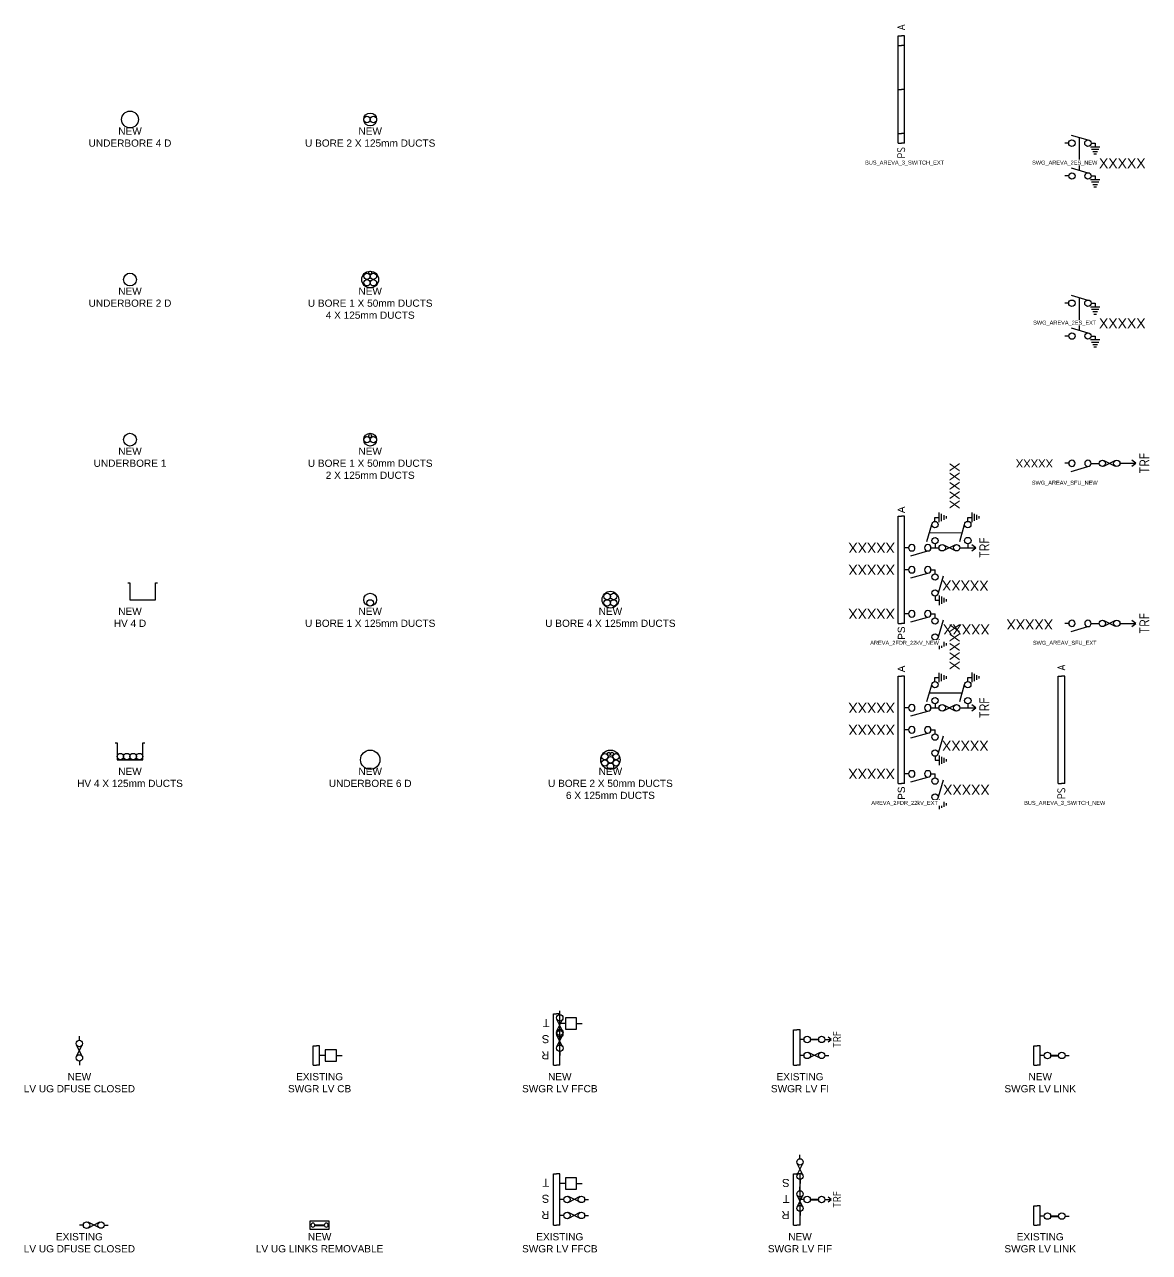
# Model space of a CAD drawing. Header units: metres. Extents: x -282 to 3977, y 160 to 949.
# Drawn here: x 1242 to 1522.9, y 529.3 to 836.2 of the extents above; entities that cross this region are included whole.
import ezdxf
from ezdxf.enums import TextEntityAlignment as Align

# ---------------------------------------------------------------- set-up
doc = ezdxf.new("R2010")
doc.units = ezdxf.units.M
doc.layers.get('0').update_dxf_attribs({"color": 6})
for name, color, linetype in [('Duct_SP_NEW', 2, 'Continuous'), ('Equip_HV_EXT', 7, 'Continuous'), ('Equip_HV_NEW', 2, 'Continuous'), ('Equip_LV_EXT', 7, 'Continuous'), ('Equip_LV_NEW', 2, 'Continuous'), ('Sub_LV_EXT', 7, 'Continuous')]:
    doc.layers.add(name, color=color, linetype=linetype)
doc.styles.add('ARIAL', font='ARIAL.TTF', dxfattribs={"height": 2})
doc.styles.add('iecARIAL', font='ARIAL.TTF')
doc.styles.add('IESYMBOL1', font='isocp.shx')
doc.styles.get("Standard").update_dxf_attribs({"font": 'ARIAL.TTF'})
doc.styles.add('SWG_LABEL', font='ARIAL.TTF', dxfattribs={"height": 2})
doc.styles.add('SWITCH_LABEL', font='ARIAL.TTF', dxfattribs={"height": 2.5})

# ---------------------------------------------------------------- blocks, each defined once
blk = doc.blocks.new('SWG_AREVA_SU_NEW')
blk.add_line((1.6, -2.02), (5.8, -0.81))
for points in [[(1, 0), (0, 0)], [(6.6, -0.01), (7.6, -0.01)]]:
    blk.add_lwpolyline(points)
for points in [[(1.8, -0.8, 1), (1.8, 0.8, 1)], [(5.8, -0.81, 1), (5.8, 0.79, 1)]]:
    blk.add_lwpolyline(points, format="xyb", close=True)
at = {"flags": 1}
blk.add_attdef('Z', (0, 0), '', height=0.2, dxfattribs=at)
at = {"style": 'SWITCH_LABEL', "flags": 9}
blk.add_attdef('STREET_CODE', text='', height=0.2, dxfattribs=at).set_placement((0, 0), align=Align.MIDDLE_LEFT)
at = {"flags": 9}
for tag, p in [('ORIENTATION', (0, -0.2)), ('SUBURB', (0, -0.8)), ('STREETNAME', (0, -1)), ('PARENT', (0, -0.4)), ('USAGE', (0, -0.6)), ('LOCATION', (0, -1.2)), ('NOTES', (0, -1.4))]:
    blk.add_attdef(tag, text='', height=0.2, dxfattribs=at).set_placement(p, align=Align.MIDDLE_LEFT)
blk = doc.blocks.new('SWG_FUSE_NEW')
for points in [[(1.15, 0.72), (4.04, -0.71)], [(1.16, -0.72), (4.04, 0.73)]]:
    blk.add_lwpolyline(points)
for centre in [(0.8, 0), (4.4, 0.01)]:
    blk.add_circle(centre, 0.8)
blk = doc.blocks.new('SWG_AREVA_SFU_EXT')
blk.add_line((13.8, 0), (17.8, 0))
for points in [[(16.8, -0.75), (17.8, 0), (16.8, 0.75)], [(7.6, -0.01), (8.6, -0.01)]]:
    blk.add_lwpolyline(points)
for name, p in [('SWG_AREVA_SU_NEW', (0, 0)), ('SWG_FUSE_NEW', (8.6, -0.01))]:
    blk.add_blockref(name, p)
at = {"style": 'IESYMBOL1'}
blk.add_text('TRF', height=2.5, rotation=89.9826, dxfattribs=at).set_placement((19.91, 0), align=Align.MIDDLE_CENTER)
at = {"style": 'SWG_LABEL', "flags": 8}
blk.add_attdef('ASSET_NUM', text='', height=2.5, rotation=179.9544, dxfattribs=at).set_placement((-2.9, 0), align=Align.MIDDLE_LEFT)
at = {"flags": 1}
blk.add_attdef('Z', (0, 0), '', height=0.2, rotation=90, dxfattribs=at)
blk = doc.blocks.new('SWG_AREVA_SU_EXT')
blk.add_line((1.6, -2.02), (5.8, -0.81))
for points in [[(1, 0), (0, 0)], [(6.6, -0.01), (7.6, -0.01)]]:
    blk.add_lwpolyline(points)
for points in [[(1.8, -0.8, 1), (1.8, 0.8, 1)], [(5.8, -0.81, 1), (5.8, 0.79, 1)]]:
    blk.add_lwpolyline(points, format="xyb", close=True)
at = {"style": 'SWITCH_LABEL', "flags": 8}
blk.add_attdef('ASSET_NUM', text='', height=2.5, rotation=179.9544, dxfattribs=at).set_placement((-2.4, -0.01), align=Align.MIDDLE_LEFT)
at = {"flags": 1}
blk.add_attdef('Z', (0, 0), '', height=0.2, dxfattribs=at)
at = {"style": 'SWITCH_LABEL', "flags": 9}
blk.add_attdef('STREET_CODE', text='', height=0.2, dxfattribs=at).set_placement((0, -0.2), align=Align.MIDDLE_LEFT)
at = {"flags": 9}
for tag, p in [('ORIENTATION', (0, -0.4)), ('PARENT', (0, -0.6)), ('USAGE', (0, -0.8)), ('NOTES', (0, -1))]:
    blk.add_attdef(tag, text='', height=0.2, dxfattribs=at).set_placement(p, align=Align.MIDDLE_LEFT)
blk = doc.blocks.new('SWG_AREVA_ES_EXT')
for p, q in [((-6.4, -1), (-8.8, -1)), ((-6.7, -1.6), (-8.5, -1.6)), ((-7, -2.2), (-8.2, -2.2)), ((-7.3, -2.8), (-7.9, -2.8))]:
    blk.add_line(p, q)
blk.add_lwpolyline([(-7.6, -0.01), (-7.6, -1)])
at = {"xscale": -1}
blk.add_blockref('SWG_AREVA_SU_NEW', (0, 0), dxfattribs=at)
at = {"flags": 1}
blk.add_attdef('Z', (0, 0), '', height=0.2, dxfattribs=at)
at = {"style": 'SWG_LABEL', "flags": 8}
blk.add_attdef('ASSET_NUM', text='', height=2.5, rotation=89.9544, dxfattribs=at).set_placement((-3.84, -2.27), align=Align.MIDDLE_RIGHT)
blk = doc.blocks.new('SWG_AREVA_2ES_EXT')
for p, q in [((8.8, -0.98), (6.4, -0.97)), ((8.5, -1.58), (6.7, -1.57)), ((8.2, -2.18), (7, -2.18)), ((7.9, -2.78), (7.3, -2.78)), ((8.81, -9.18), (6.41, -9.17)), ((8.51, -9.78), (6.71, -9.77)), ((8.21, -10.38), (7.01, -10.38)), ((7.91, -10.98), (7.31, -10.98))]:
    blk.add_line(p, q)
for points in [[(3.71, -6.78), (3.7, 1.42)], [(7.6, 0.01), (7.6, -0.98)], [(7.61, -8.19), (7.61, -9.18)]]:
    blk.add_lwpolyline(points)
at = {"xscale": -1, "rotation": 180}
for p in [(0, 0), (0.01, -8.2)]:
    blk.add_blockref('SWG_AREVA_SU_NEW', p, dxfattribs=at)
at = {"flags": 1}
blk.add_attdef('Z', (0, 0), '', height=0.2, dxfattribs=at)
at = {"style": 'SWG_LABEL', "flags": 8}
blk.add_attdef('ASSET_NUM', text='', height=2.5, dxfattribs=at).set_placement((8.56, -5.05), align=Align.MIDDLE_LEFT)
blk = doc.blocks.new('*U196')
for p, q in [((-1.6, 0), (-1.6, 26.8)), ((-1.6, 26.8), (-0.8, 26.8)), ((0, 26.8), (-0.8, 26.8)), ((0, 0), (0, 26.8)), ((-1.6, 0), (-0.8, 0)), ((0, 0), (-0.8, 0))]:
    blk.add_line(p, q)
at = {"rotation": 90}
for name, p in [('SWG_AREVA_2ES_EXT', (7.6, 18.88)), ('SWG_AREVA_ES_EXT', (7.6, 13.39)), ('SWG_AREVA_ES_EXT', (7.6, 2.39))]:
    blk.add_blockref(name, p, dxfattribs=at)
for name, p in [('SWG_AREVA_SFU_EXT', (0, 18.9)), ('SWG_AREVA_SU_EXT', (0, 13.39)), ('SWG_AREVA_SU_EXT', (0, 2.39))]:
    blk.add_blockref(name, p)
at = {"style": 'SWG_LABEL', "flags": 8}
for tag, rotation, p in [('ASSET_NUM6', 89.9544, (12.52, 28.31)), ('ASSET_NUM5', 179.9544, (-2.4, 18.9)), ('ASSET_NUM4', 179.9544, (-2.4, 13.4)), ('ASSET_NUM2', 179.9544, (-2.4, 2.4))]:
    blk.add_attdef(tag, text='', height=2.5, rotation=rotation, dxfattribs=at).set_placement(p, align=Align.MIDDLE_LEFT)
at = {"style": 'ARIAL'}
blk.add_attdef('SWG_TYPE', text='', height=1.8, rotation=90, dxfattribs=at).set_placement((-0.8, 27.78), align=Align.MIDDLE_LEFT)
at = {"style": 'SWG_LABEL', "flags": 8}
for tag, p in [('ASSET_NUM3', (9.35, 9.47)), ('ASSET_NUM1', (9.63, -1.52))]:
    blk.add_attdef(tag, text='', height=2.5, rotation=179.9544, dxfattribs=at).set_placement(p, align=Align.MIDDLE_RIGHT)
at = {"flags": 1}
blk.add_attdef('Z', (0, 0), '', height=0.2, rotation=90, dxfattribs=at)
at = {"style": 'ARIAL'}
blk.add_attdef('SUB_TYPE', text='', height=1.8, rotation=90, dxfattribs=at).set_placement((-0.8, -0.76), align=Align.MIDDLE_RIGHT)
blk = doc.blocks.new('SWG_AREVA_ES_NEW')
for p, q in [((-6.4, -1), (-8.8, -1)), ((-6.7, -1.6), (-8.5, -1.6)), ((-7, -2.2), (-8.2, -2.2)), ((-7.3, -2.8), (-7.9, -2.8))]:
    blk.add_line(p, q)
blk.add_lwpolyline([(-7.6, -0.01), (-7.6, -1)])
at = {"xscale": -1}
blk.add_blockref('SWG_AREVA_SU_NEW', (0, 0), dxfattribs=at)
at = {"flags": 1}
blk.add_attdef('Z', (0, 0), '', height=0.2, dxfattribs=at)
at = {"style": 'SWG_LABEL', "flags": 8}
blk.add_attdef('ASSET_NUM', text='', height=2.5, rotation=89.9544, dxfattribs=at).set_placement((-3.84, -2.27), align=Align.MIDDLE_RIGHT)
blk = doc.blocks.new('SWG_AREVA_2ES_NEW')
for p, q in [((8.8, -0.98), (6.4, -0.97)), ((8.5, -1.58), (6.7, -1.57)), ((8.2, -2.18), (7, -2.18)), ((7.9, -2.78), (7.3, -2.78)), ((8.81, -9.18), (6.41, -9.17)), ((8.51, -9.78), (6.71, -9.77)), ((8.21, -10.38), (7.01, -10.38)), ((7.91, -10.98), (7.31, -10.98))]:
    blk.add_line(p, q)
for points in [[(3.71, -6.78), (3.7, 1.42)], [(7.6, 0.01), (7.6, -0.98)], [(7.61, -8.19), (7.61, -9.18)]]:
    blk.add_lwpolyline(points)
at = {"xscale": -1, "rotation": 180}
for p in [(0, 0), (0.01, -8.2)]:
    blk.add_blockref('SWG_AREVA_SU_NEW', p, dxfattribs=at)
at = {"flags": 1}
blk.add_attdef('Z', (0, 0), '', height=0.2, dxfattribs=at)
at = {"style": 'SWG_LABEL', "flags": 8}
blk.add_attdef('ASSET_NUM', text='', height=2.5, dxfattribs=at).set_placement((8.56, -5.05), align=Align.MIDDLE_LEFT)
blk = doc.blocks.new('SWG_FUSE_EXT')
for points in [[(1.15, 0.72), (4.04, -0.71)], [(1.16, -0.72), (4.04, 0.73)]]:
    blk.add_lwpolyline(points)
for centre in [(0.8, 0), (4.4, 0.01)]:
    blk.add_circle(centre, 0.8)
blk = doc.blocks.new('SWG_AREVA_SFU_NEW')
blk.add_line((13.8, 0), (17.8, 0))
for points in [[(16.8, -0.75), (17.8, 0), (16.8, 0.75)], [(7.6, -0.01), (8.6, -0.01)]]:
    blk.add_lwpolyline(points)
for name, p in [('SWG_AREVA_SU_EXT', (0, 0)), ('SWG_FUSE_EXT', (8.6, -0.01))]:
    blk.add_blockref(name, p)
at = {"style": 'IESYMBOL1'}
blk.add_text('TRF', height=2.5, rotation=89.9826, dxfattribs=at).set_placement((19.91, 0), align=Align.MIDDLE_CENTER)
at = {"style": 'SWG_LABEL', "flags": 8}
blk.add_attdef('ASSET_NUM', text='', height=2.5, rotation=179.9544, dxfattribs=at).set_placement((-2.9, 0), align=Align.MIDDLE_LEFT)
at = {"flags": 1}
blk.add_attdef('Z', (0, 0), '', height=0.2, rotation=90, dxfattribs=at)
blk = doc.blocks.new('*U197')
for p, q in [((-1.6, 0), (-1.6, 26.8)), ((-1.6, 26.8), (-0.8, 26.8)), ((0, 26.8), (-0.8, 26.8)), ((0, 0), (0, 26.8)), ((0, 0), (-0.8, 0)), ((-1.6, 0), (-0.8, 0))]:
    blk.add_line(p, q)
at = {"rotation": 90}
for name, p in [('SWG_AREVA_2ES_NEW', (7.6, 18.88)), ('SWG_AREVA_ES_NEW', (7.6, 13.39)), ('SWG_AREVA_ES_NEW', (7.6, 2.39))]:
    blk.add_blockref(name, p, dxfattribs=at)
for name, p in [('SWG_AREVA_SFU_NEW', (0, 18.9)), ('SWG_AREVA_SU_NEW', (0, 13.39)), ('SWG_AREVA_SU_NEW', (0, 2.39))]:
    blk.add_blockref(name, p)
at = {"style": 'SWG_LABEL', "flags": 8}
for tag, rotation, p in [('ASSET_NUM6', 89.9544, (12.52, 28.54)), ('ASSET_NUM5', 179.9544, (-2.4, 18.9)), ('ASSET_NUM4', 179.9544, (-2.4, 13.4)), ('ASSET_NUM2', 179.9544, (-2.4, 2.4))]:
    blk.add_attdef(tag, text='', height=2.5, rotation=rotation, dxfattribs=at).set_placement(p, align=Align.MIDDLE_LEFT)
at = {"style": 'ARIAL'}
blk.add_attdef('SWG_TYPE', text='', height=1.8, rotation=90, dxfattribs=at).set_placement((-0.8, 27.54), align=Align.MIDDLE_LEFT)
at = {"style": 'SWG_LABEL', "flags": 8}
for tag, p in [('ASSET_NUM3', (9.35, 9.47)), ('ASSET_NUM1', (9.63, -1.52))]:
    blk.add_attdef(tag, text='', height=2.5, rotation=179.9544, dxfattribs=at).set_placement(p, align=Align.MIDDLE_RIGHT)
at = {"flags": 1}
blk.add_attdef('Z', (0, 0), '', height=0.2, rotation=90, dxfattribs=at)
at = {"style": 'ARIAL'}
blk.add_attdef('SUB_TYPE', text='', height=1.8, rotation=90, dxfattribs=at).set_placement((-0.8, -0.76), align=Align.MIDDLE_RIGHT)
blk = doc.blocks.new('BUS_AREVA_3_SWITCH_EXT')
for p, q in [((-1.6, 24.4), (-1.6, 26.8)), ((-1.6, 26.8), (-0.8, 26.8)), ((0, 26.8), (-0.8, 26.8)), ((0, 24.4), (0, 26.8)), ((-1.6, 13.4), (-1.6, 24.4)), ((-1.6, 24.4), (-0.8, 24.4)), ((0, 24.4), (-0.8, 24.4)), ((0, 13.4), (0, 24.4)), ((-1.6, 2.4), (-1.6, 13.4)), ((-1.6, 13.4), (-0.8, 13.4)), ((0, 13.4), (-0.8, 13.4)), ((0, 2.4), (0, 13.4)), ((-1.6, 0), (-1.6, 2.4)), ((-1.6, 2.4), (-0.8, 2.4)), ((-1.6, 0), (-0.8, 0)), ((0, 2.4), (-0.8, 2.4)), ((0, 0), (-0.8, 0)), ((0, 0), (0, 2.4))]:
    blk.add_line(p, q)
at = {"color": 7, "style": 'IESYMBOL1'}
for s, p in [('A', (-0.87, 28.96, 19.97)), ('PS', (-0.84, -2.4, 19.97))]:
    blk.add_text(s, height=2, rotation=89.9826, dxfattribs=at).set_placement(p, align=Align.MIDDLE_CENTER)
blk = doc.blocks.new('BUS_AREVA_3_SWITCH_NEW')
for p, q in [((-1.6, 24.4), (-1.6, 26.8)), ((-1.6, 26.8), (-0.8, 26.8)), ((0, 26.8), (-0.8, 26.8)), ((0, 24.4), (0, 26.8)), ((-1.6, 13.4), (-1.6, 24.4)), ((0, 13.4), (0, 24.4)), ((-1.6, 2.4), (-1.6, 13.4)), ((0, 2.4), (0, 13.4)), ((-1.6, 0), (-1.6, 2.4)), ((-1.6, 0), (-0.8, 0)), ((0, 0), (-0.8, 0)), ((0, 0), (0, 2.4))]:
    blk.add_line(p, q)
at = {"style": 'IESYMBOL1'}
for s, p in [('A', (-0.87, 28.96, 19.97)), ('PS', (-0.84, -2.48, 19.97))]:
    blk.add_text(s, height=2, rotation=89.9826, dxfattribs=at).set_placement(p, align=Align.MIDDLE_CENTER)
blk = doc.blocks.new('SWG_AREAV_SFU_EXT')
blk.add_line((13.8, 0), (17.8, 0))
for points in [[(16.8, -0.75), (17.8, 0), (16.8, 0.75)], [(7.6, -0.01), (8.6, -0.01)]]:
    blk.add_lwpolyline(points)
for name, p in [('SWG_AREVA_SU_NEW', (0, 0)), ('SWG_FUSE_NEW', (8.6, -0.01))]:
    blk.add_blockref(name, p)
at = {"color": 7, "style": 'IESYMBOL1'}
blk.add_text('TRF', height=2.5, rotation=89.9826, dxfattribs=at).set_placement((19.91, 0), align=Align.MIDDLE_CENTER)
at = {"style": 'SWG_LABEL', "flags": 8}
blk.add_attdef('ASSET_NUM', (-2.9, 0.99), '', height=2.5, rotation=179.9544, dxfattribs=at)
at = {"flags": 1}
blk.add_attdef('Z', (0, 0), '', height=0.2, rotation=90, dxfattribs=at)
blk = doc.blocks.new('SWG_AREAV_SFU_NEW')
blk.add_line((13.8, 0), (17.8, 0))
for points in [[(16.8, -0.75), (17.8, 0), (16.8, 0.75)], [(7.6, -0.01), (8.6, -0.01)]]:
    blk.add_lwpolyline(points)
for name, p in [('SWG_AREVA_SU_NEW', (0, 0)), ('SWG_FUSE_NEW', (8.6, -0.01))]:
    blk.add_blockref(name, p)
at = {"style": 'IESYMBOL1'}
blk.add_text('TRF', height=2.5, rotation=89.9826, dxfattribs=at).set_placement((19.91, 0), align=Align.MIDDLE_CENTER)
at = {"style": 'SWG_LABEL', "flags": 8}
blk.add_attdef('ASSET_NUM', (-2.9, 0.99), '', height=2, rotation=179.9544, dxfattribs=at)
at = {"flags": 1}
blk.add_attdef('Z', (0, 0), '', height=0.2, rotation=90, dxfattribs=at)
blk = doc.blocks.new('TRENCH_HV_4_DUCTS')
blk.add_lwpolyline([(-0.5, 4.25), (0, 4.25), (0, 0), (6.4, 0), (6.4, 4.25), (6.9, 4.25)])
blk = doc.blocks.new('DUCT_NEW')
blk.add_circle((0, 0.8), 0.8)
at = {"flags": 1}
blk.add_attdef('Z', (0, 0), '', height=0.2, dxfattribs=at)
at = {"flags": 9}
for tag, p in [('DUCT_CODE', (0, 0)), ('XSECT_TYPE', (0, -0.2)), ('STATE', (0, -0.6)), ('OWNED_BY', (0, -1.02)), ('OPERATED_BY', (0, -1.23)), ('FB_REFERENCE', (0, -0.4)), ('NOTES', (0, -0.8)), ('MAINTAINED_BY', (0, -1.42))]:
    blk.add_attdef(tag, text='', height=0.2, dxfattribs=at).set_placement(p, align=Align.MIDDLE_LEFT)
blk = doc.blocks.new('TRENCH_HV_4X125_NEW')
for name, p in [('TRENCH_HV_4_DUCTS', (-3.2, 0)), ('DUCT_NEW', (-2.4, 0)), ('DUCT_NEW', (-0.8, 0)), ('DUCT_NEW', (0.8, 0)), ('DUCT_NEW', (2.4, 0))]:
    blk.add_blockref(name, p)
blk = doc.blocks.new('UNDERBORE_1_DUCT')
blk.add_circle((0, 0), 1.6)
blk = doc.blocks.new('UNDERBORE_2_DUCTS')
blk.add_circle((0, 0), 1.6)
blk = doc.blocks.new('UNDERBORE_4_DUCTS')
blk.add_circle((0, 0), 2.09)
blk = doc.blocks.new('UNDERBORE_6_DUCTS')
blk.add_circle((0, 0), 2.42)
blk = doc.blocks.new('U_BORE_1X125_NEW')
for name, p in [('UNDERBORE_1_DUCT', (0, 0)), ('DUCT_NEW', (0, -1.6))]:
    blk.add_blockref(name, p)
blk = doc.blocks.new('DUCT_50_NEW')
blk.add_circle((0, 0.4), 0.4)
at = {"flags": 1}
blk.add_attdef('Z', (0, 0), '', height=0.2, dxfattribs=at)
at = {"flags": 9}
for tag, p in [('DUCT_CODE', (0, 0)), ('XSECT_TYPE', (0, -0.2)), ('STATE', (0, -0.6)), ('OWNED_BY', (0, -1.01)), ('OPERATED_BY', (0, -1.21)), ('FB_REFERENCE', (0, -0.4)), ('NOTES', (0, -0.8)), ('MAINTAINED_BY', (0, -1.42))]:
    blk.add_attdef(tag, text='', height=0.2, dxfattribs=at).set_placement(p, align=Align.MIDDLE_LEFT)
blk = doc.blocks.new('U_BORE_1X50_&_2X125_NEW')
for name, p in [('UNDERBORE_2_DUCTS', (0, 0)), ('DUCT_NEW', (-0.8, -0.8)), ('DUCT_50_NEW', (0, 0.49)), ('DUCT_NEW', (0.8, -0.8))]:
    blk.add_blockref(name, p)
blk = doc.blocks.new('U_BORE_1X50_&_4X125_NEW')
for name, p in [('UNDERBORE_4_DUCTS', (0, 0)), ('DUCT_NEW', (-0.8, 0)), ('DUCT_50_NEW', (0, 1.29)), ('DUCT_NEW', (0.8, 0)), ('DUCT_NEW', (-0.8, -1.6)), ('DUCT_NEW', (0.8, -1.6))]:
    blk.add_blockref(name, p)
blk = doc.blocks.new('U_BORE_2X125_NEW')
for name, p in [('UNDERBORE_2_DUCTS', (0, 0)), ('DUCT_NEW', (-0.8, -0.8)), ('DUCT_NEW', (0.8, -0.8))]:
    blk.add_blockref(name, p)
blk = doc.blocks.new('U_BORE_2X50_&_6X125_NEW')
for name, p in [('UNDERBORE_6_DUCTS', (0, 0)), ('DUCT_NEW', (-1.39, -0.02)), ('DUCT_50_NEW', (-0.4, 1.06)), ('DUCT_NEW', (0, -0.82)), ('DUCT_50_NEW', (0.4, 1.06)), ('DUCT_NEW', (1.39, -0.02)), ('DUCT_NEW', (-1.39, -1.62)), ('DUCT_NEW', (0, -2.42)), ('DUCT_NEW', (1.39, -1.62))]:
    blk.add_blockref(name, p)
blk = doc.blocks.new('U_BORE_4X125_NEW')
for name, p in [('UNDERBORE_4_DUCTS', (0, 0)), ('DUCT_NEW', (-0.8, 0)), ('DUCT_NEW', (-0.8, -1.6)), ('DUCT_NEW', (0.8, 0)), ('DUCT_NEW', (0.8, -1.6))]:
    blk.add_blockref(name, p)
blk = doc.blocks.new('LV_UG_DFUSE_CLOSED_EXT')
for points in [[(1, 0), (0, 0)], [(5.04, 0.73), (2.16, -0.72)], [(5.05, -0.71), (2.16, 0.72)], [(6.2, 0.01), (7.2, 0.01)]]:
    blk.add_lwpolyline(points)
for centre in [(1.8, 0), (5.4, 0.01)]:
    blk.add_circle(centre, 0.8)
at = {"flags": 9}
for tag, p in [('ACTUAL_STATUS', (0, 0)), ('CONSTRUCTED_VOLTAGE', (0, -0.2)), ('OPERATING_VOLTAGE', (0, -0.6)), ('ORIENTATION', (0, -0.8)), ('STATE', (0, -1)), ('SWITCH_TYPE', (0, -1.2)), ('NO_PHASES', (0, -0.4)), ('USAGE', (0, -1.4)), ('NOTES', (0, -1.6))]:
    blk.add_attdef(tag, text='', height=0.2, dxfattribs=at).set_placement(p, align=Align.MIDDLE_LEFT)
at = {"flags": 1}
blk.add_attdef('Z', (0, 0), '', height=0.2, dxfattribs=at)
blk = doc.blocks.new('LV_UG_DFUSE_CLOSED_NEW')
for points in [[(-0.01, 6.2), (-0.01, 7.2)], [(0.71, 2.16), (-0.73, 5.04)], [(-0.72, 2.15), (0.7, 5.04)], [(0, 1), (0, 0)]]:
    blk.add_lwpolyline(points)
for centre in [(-0.01, 5.4), (0, 1.8)]:
    blk.add_circle(centre, 0.8)
for tag, flags, p in [('ACTUAL_STATUS', 9, (1.5, 0)), ('CONSTRUCTED_VOLTAGE', 9, (1.5, -0.2)), ('OPERATED_BY', 9, (1.5, -0.6)), ('OWNED_BY', 9, (1.5, -1)), ('OPERATING_VOLTAGE', 9, (1.5, -1.2)), ('ORIENTATION', 9, (1.5, -1.4)), ('STATE', 9, (1.5, -1.6)), ('SWITCH_TYPE', 9, (1.5, -1.8)), ('Z', 1, (1.5, -2.4)), ('NO_PHASES', 9, (1.5, -0.4)), ('MAINTAINED_BY', 9, (1.5, -0.8)), ('USAGE', 9, (1.5, -2)), ('NOTES', 9, (1.5, -2.2))]:
    blk.add_attdef(tag, text='', height=0.2, dxfattribs=dict(flags=flags)).set_placement(p, align=Align.MIDDLE_LEFT)
blk = doc.blocks.new('LV_UG_LINKS_REMOVABLE_NEW')
for p, q in [((-1.17, 0.06), (1.17, 0.06)), ((-1.17, -0.06), (1.17, -0.06))]:
    blk.add_line(p, q)
blk.add_lwpolyline([(-2.4, -1), (2.4, -1), (2.4, 1), (-2.4, 1)], close=True)
for points in [[(-2.17, 0, 1), (-1.17, 0, 1)], [(1.17, 0, 1), (2.17, 0, 1)]]:
    blk.add_lwpolyline(points, format="xyb", close=True)
at = {"flags": 9}
for tag, p in [('ACTUAL_STATUS', (0, 0)), ('CONNECTOR_TYPE', (0, -0.2)), ('CONSTRUCTED_VOLTAGE', (0, -0.4)), ('OPERATING_VOLTAGE', (0, -0.8)), ('ORIENTATION', (0, -1)), ('OWNED_BY', (0, -1.2)), ('STATE', (0, -1.4)), ('NO_PHASES', (0, -0.6)), ('USAGE', (0, -1.6)), ('NOTES', (0, -1.8))]:
    blk.add_attdef(tag, text='', height=0.2, dxfattribs=at).set_placement(p, align=Align.MIDDLE_LEFT)
at = {"flags": 1}
blk.add_attdef('Z', (0, 0), '', height=0.2, dxfattribs=at)
blk = doc.blocks.new('CIRCUIT_BREAKER_EXT')
for points in [[(1.4, 0), (0, 0)], [(4.2, 0), (5.6, 0)]]:
    blk.add_lwpolyline(points)
blk.add_lwpolyline([(4.2, -1.4), (4.2, 1.4), (1.4, 1.4), (1.4, -1.4)], close=True)
at = {"flags": 1}
for tag, p in [('ORIENTATION', (-4.19, 2.93)), ('USAGE', (-4.19, 3.31)), ('ASSET_NUM', (-4.19, 2.2)), ('LOCATION', (-4.19, 1.83)), ('NOTES', (-4.19, 1.39)), ('Z', (0, 0))]:
    blk.add_attdef(tag, p, '', height=0.2, dxfattribs=at)
blk.add_attdef('STATE', (-4.2, 1), '', height=0.2)
blk = doc.blocks.new('SWGR_LV_CB_EXT')
at = {"layer": 'Equip_LV_EXT'}
for p, q in [((-1.6, 0), (-1.6, 4.8)), ((-1.6, 4.8), (-0.8, 4.8)), ((0, 4.8), (-0.8, 4.8)), ((0, 0), (0, 4.8)), ((-1.6, 0), (-0.8, 0)), ((0, 0), (-0.8, 0))]:
    blk.add_line(p, q, dxfattribs=at)
blk.add_blockref('CIRCUIT_BREAKER_EXT', (0, 2.4), dxfattribs=at)
blk = doc.blocks.new('SWGR_LV_FFCB_EXT')
at = {"layer": 'Equip_LV_EXT'}
for p, q in [((-1.6, 0), (-1.6, 12.8)), ((-1.6, 12.8), (-0.8, 12.8)), ((0, 12.8), (-0.8, 12.8)), ((0, 0), (0, 12.8)), ((-1.6, 0), (-0.8, 0)), ((0, 0), (-0.8, 0))]:
    blk.add_line(p, q, dxfattribs=at)
for name, p in [('CIRCUIT_BREAKER_EXT', (0, 10.4)), ('LV_UG_DFUSE_CLOSED_EXT', (0, 6.41)), ('LV_UG_DFUSE_CLOSED_EXT', (0, 2.41))]:
    blk.add_blockref(name, p, dxfattribs=at)
at = {"layer": 'Equip_LV_EXT', "char_height": 2, "width": 1.1319, "attachment_point": 1, "rotation": 180, "style": 'iecARIAL'}
for s, insert in [('T', (-2.6, 9.59)), ('S', (-2.61, 5.58)), ('R', (-2.6, 1.55))]:
    blk.add_mtext(s, dxfattribs=dict(at, insert=insert))
blk = doc.blocks.new('CIRCUIT_BREAKER_NEW')
for points in [[(1.4, 0), (0, 0)], [(4.2, 0), (5.6, 0)]]:
    blk.add_lwpolyline(points)
blk.add_lwpolyline([(4.2, -1.4), (4.2, 1.4), (1.4, 1.4), (1.4, -1.4)], close=True)
at = {"flags": 1}
for tag, p in [('ORIENTATION', (-4.19, 2.93)), ('USAGE', (-4.19, 3.31)), ('ASSET_NUM', (-4.19, 2.2)), ('LOCATION', (-4.19, 1.83)), ('NOTES', (-4.19, 1.39)), ('Z', (0, 0))]:
    blk.add_attdef(tag, p, '', height=0.2, dxfattribs=at)
blk.add_attdef('STATE', (-4.2, 1), '', height=0.2)
blk = doc.blocks.new('SWGR_LV_FFCB_NEW')
at = {"layer": 'Equip_LV_NEW'}
for p, q in [((-1.6, 0), (-1.6, 12.8)), ((-1.6, 12.8), (-0.8, 12.8)), ((0, 12.8), (-0.8, 12.8)), ((0, 0), (0, 12.8)), ((-1.6, 0), (-0.8, 0)), ((0, 0), (-0.8, 0))]:
    blk.add_line(p, q, dxfattribs=at)
for name, p in [('LV_UG_DFUSE_CLOSED_NEW', (0, 6.39)), ('LV_UG_DFUSE_CLOSED_NEW', (0, 2.41)), ('CIRCUIT_BREAKER_NEW', (0, 10.4))]:
    blk.add_blockref(name, p, dxfattribs=at)
at = {"layer": 'Equip_LV_NEW', "char_height": 2, "width": 1.1319, "attachment_point": 1, "rotation": 180, "style": 'iecARIAL'}
for s, insert in [('T', (-2.52, 9.49)), ('S', (-2.6, 5.48)), ('R', (-2.6, 1.45))]:
    blk.add_mtext(s, dxfattribs=dict(at, insert=insert))
blk = doc.blocks.new('TX_LINK_NEW')
h = blk.add_hatch(color=256)
edge = h.paths.add_edge_path()
edge.add_line((2.6, 0.05), (4.6, 0.05))
edge.add_arc((5.4, 0.01), 0.8, 177.2353, 184.4027)
edge.add_line((4.6, -0.05), (2.6, -0.05))
edge.add_arc((1.8, 0), 0.8, 356.4167, 363.5833)
blk.add_line((7.2, 0.01), (7.8, 0.01))
for points in [[(1, 0), (0, 0)], [(2.6, 0.05), (4.6, 0.05)], [(6.2, 0.01), (7.2, 0.01)], [(7, -0.59), (7.8, 0.01), (7, 0.61)], [(2.6, -0.05), (4.6, -0.05)]]:
    blk.add_lwpolyline(points)
for centre in [(1.8, 0), (5.4, 0.01)]:
    blk.add_circle(centre, 0.8)
for centre, start, end in [((1.8, 0), 356.4167, 3.5833), ((5.4, 0.01), 177.2353, 184.4027)]:
    blk.add_arc(centre, 0.8, start, end)
at = {"style": 'IESYMBOL1'}
blk.add_text('TRF', height=2, rotation=90, dxfattribs=at).set_placement((9.24, 0.01), align=Align.MIDDLE_CENTER)
at = {"flags": 1}
blk.add_attdef('Z', (0, 0), '', height=0.2, dxfattribs=at)
at = {"layer": 'Sub_LV_EXT', "flags": 1}
for tag, p in [('ORIENTATION', (2.14, -1.53)), ('USAGE', (2.14, -1.14)), ('NOTES', (2.14, -3.07))]:
    blk.add_attdef(tag, p, '', height=0.2, dxfattribs=at)
blk = doc.blocks.new('SWGR_LV_FIF_NEW')
at = {"layer": 'Equip_LV_NEW'}
for p, q in [((-1.6, 0), (-1.6, 12.8)), ((-1.6, 12.8), (-0.8, 12.8)), ((0, 12.8), (-0.8, 12.8)), ((0, 0), (0, 12.8)), ((-1.6, 0), (-0.8, 0)), ((0, 0), (-0.8, 0))]:
    blk.add_line(p, q, dxfattribs=at)
for name, p in [('LV_UG_DFUSE_CLOSED_NEW', (0, 10.4)), ('LV_UG_DFUSE_CLOSED_NEW', (0, 2.4)), ('TX_LINK_NEW', (0, 6.4))]:
    blk.add_blockref(name, p, dxfattribs=at)
at = {"layer": 'Equip_LV_NEW', "char_height": 2, "width": 1.1319, "attachment_point": 1, "rotation": 180, "style": 'iecARIAL'}
for s, insert in [('S', (-2.6, 9.54)), ('T', (-2.61, 5.53)), ('R', (-2.6, 1.5))]:
    blk.add_mtext(s, dxfattribs=dict(at, insert=insert))
blk = doc.blocks.new('TX_LINK_EXT')
h = blk.add_hatch(color=256)
edge = h.paths.add_edge_path()
edge.add_line((2.6, 0.05), (4.6, 0.05))
edge.add_arc((5.4, 0.01), 0.8, 177.2353, 184.4027)
edge.add_line((4.6, -0.05), (2.6, -0.05))
edge.add_arc((1.8, 0), 0.8, 356.4167, 363.5833)
for points in [[(1, 0), (0, 0)], [(2.6, 0.05), (4.6, 0.05)], [(6.2, 0.01), (7.2, 0.01)], [(2.6, -0.05), (4.6, -0.05)]]:
    blk.add_lwpolyline(points)
for centre in [(1.8, 0), (5.4, 0.01)]:
    blk.add_circle(centre, 0.8)
for centre, start, end in [((1.8, 0), 356.4167, 3.5833), ((5.4, 0.01), 177.2353, 184.4027)]:
    blk.add_arc(centre, 0.8, start, end)
at = {"layer": 'Sub_LV_EXT'}
blk.add_line((7.2, 0.01), (7.8, 0.01), dxfattribs=at)
blk.add_lwpolyline([(7, -0.59), (7.8, 0.01), (7, 0.61)], dxfattribs=at)
at = {"flags": 1}
blk.add_attdef('Z', (0, 0), '', height=0.2, dxfattribs=at)
at = {"layer": 'Sub_LV_EXT', "color": 7, "style": 'IESYMBOL1'}
blk.add_text('TRF', height=2, rotation=90, dxfattribs=at).set_placement((9.24, 0.01), align=Align.MIDDLE_CENTER)
at = {"layer": 'Sub_LV_EXT', "flags": 1}
for tag, p in [('ORIENTATION', (2.14, -1.53)), ('USAGE', (2.14, -1.14)), ('NOTES', (2.14, -3.07))]:
    blk.add_attdef(tag, p, '', height=0.2, dxfattribs=at)
blk = doc.blocks.new('SWGR_LV_FI_EXT')
at = {"layer": 'Equip_LV_EXT'}
for p, q in [((-1.6, 0), (-1.6, 8.8)), ((-1.6, 8.8), (-0.8, 8.8)), ((0, 8.8), (-0.8, 8.8)), ((0, 0), (0, 8.8)), ((-1.6, 0), (-0.8, 0)), ((0, 0), (-0.8, 0))]:
    blk.add_line(p, q, dxfattribs=at)
for name, p in [('TX_LINK_EXT', (0, 6.4)), ('LV_UG_DFUSE_CLOSED_EXT', (0, 2.41))]:
    blk.add_blockref(name, p, dxfattribs=at)
blk = doc.blocks.new('LV_UG_FUSELINK_EXT')
at = {"lineweight": 40}
blk.add_line((-0.01, 4.6), (0, 2.6), dxfattribs=at)
for points in [[(-0.01, 6.2), (-0.01, 7.2)], [(0, 1), (0, 0)]]:
    blk.add_lwpolyline(points)
for centre in [(-0.01, 5.4), (0, 1.8)]:
    blk.add_circle(centre, 0.8)
at = {"flags": 1}
blk.add_attdef('Z', (0, 0), '', height=0.2, dxfattribs=at)
at = {"flags": 9}
for tag, p in [('ORIENTATION', (0, 0)), ('USAGE', (0, -0.2)), ('NOTES', (0, -0.4))]:
    blk.add_attdef(tag, text='', height=0.2, dxfattribs=at).set_placement(p, align=Align.MIDDLE_LEFT)
blk = doc.blocks.new('SWGR_LV_LINK_EXT')
at = {"layer": 'Equip_LV_EXT'}
for p, q in [((-1.6, 0), (-1.6, 4.8)), ((-1.6, 4.8), (-0.8, 4.8)), ((0, 4.8), (-0.8, 4.8)), ((0, 0), (0, 4.8)), ((-1.6, 0), (-0.8, 0)), ((0, 0), (-0.8, 0))]:
    blk.add_line(p, q, dxfattribs=at)
at = {"layer": 'Equip_LV_EXT', "rotation": 90}
blk.add_blockref('LV_UG_FUSELINK_EXT', (7.2, 2.27), dxfattribs=at)
blk = doc.blocks.new('LV_UG_FUSELINK_NEW')
at = {"lineweight": 40}
blk.add_line((-0.01, 4.6), (0, 2.6), dxfattribs=at)
for points in [[(-0.01, 6.2), (-0.01, 7.2)], [(0, 1), (0, 0)]]:
    blk.add_lwpolyline(points)
for centre in [(-0.01, 5.4), (0, 1.8)]:
    blk.add_circle(centre, 0.8)
at = {"flags": 1}
blk.add_attdef('Z', (0, 0), '', height=0.2, dxfattribs=at)
at = {"flags": 9}
for tag, p in [('ORIENTATION', (0, 0)), ('USAGE', (0, -0.2)), ('NOTES', (0, -0.4))]:
    blk.add_attdef(tag, text='', height=0.2, dxfattribs=at).set_placement(p, align=Align.MIDDLE_LEFT)
blk = doc.blocks.new('SWGR_LV_LINK_NEW')
at = {"layer": 'Equip_LV_NEW'}
for p, q in [((-1.6, 0), (-1.6, 4.8)), ((-1.6, 4.8), (-0.8, 4.8)), ((0, 4.8), (-0.8, 4.8)), ((0, 0), (0, 4.8)), ((-1.6, 0), (-0.8, 0)), ((0, 0), (-0.8, 0))]:
    blk.add_line(p, q, dxfattribs=at)
at = {"layer": 'Equip_LV_NEW', "rotation": 90}
blk.add_blockref('LV_UG_FUSELINK_NEW', (7.2, 2.41), dxfattribs=at)

msp = doc.modelspace()

# ---------------------------------------------------------------- block references
at = {"layer": 'Duct_SP_NEW'}
for name, p in [('UNDERBORE_4_DUCTS', (1268.29, 812.43)), ('U_BORE_2X125_NEW', (1328.29, 812.43)), ('UNDERBORE_2_DUCTS', (1268.29, 772.43)), ('U_BORE_1X50_&_4X125_NEW', (1328.29, 772.43)), ('UNDERBORE_1_DUCT', (1268.29, 732.43)), ('U_BORE_1X50_&_2X125_NEW', (1328.29, 732.43)), ('TRENCH_HV_4_DUCTS', (1268.29, 692.43)), ('U_BORE_1X125_NEW', (1328.29, 692.43)), ('U_BORE_4X125_NEW', (1388.29, 692.43)), ('TRENCH_HV_4X125_NEW', (1268.29, 652.43)), ('UNDERBORE_6_DUCTS', (1328.29, 652.43)), ('U_BORE_2X50_&_6X125_NEW', (1388.29, 652.43))]:
    msp.add_blockref(name, p, dxfattribs=at)
at = {"layer": 'Equip_HV_EXT'}
msp.add_blockref('BUS_AREVA_3_SWITCH_EXT', (1461.77, 806.51), dxfattribs=at)
for name, p, values in [('SWG_AREVA_2ES_EXT', (1501.77, 766.51), {'ASSET_NUM': 'XXXXX'}), ('SWG_AREAV_SFU_EXT', (1501.77, 686.51), {'ASSET_NUM': 'XXXXX'}), ('*U196', (1461.77, 646.51), {'ASSET_NUM1': 'XXXXX', 'ASSET_NUM2': 'XXXXX', 'ASSET_NUM3': 'XXXXX', 'ASSET_NUM4': 'XXXXX', 'ASSET_NUM5': 'XXXXX', 'ASSET_NUM6': 'XXXXX', 'SUB_TYPE': 'PS', 'SWG_TYPE': 'A'})]:
    msp.add_blockref(name, p, dxfattribs=at).add_auto_attribs(values)
at = {"layer": 'Equip_HV_NEW'}
for name, p, values in [('SWG_AREVA_2ES_NEW', (1501.77, 806.51), {'ASSET_NUM': 'XXXXX'}), ('SWG_AREAV_SFU_NEW', (1501.77, 726.51), {'ASSET_NUM': 'XXXXX'}), ('*U197', (1461.77, 686.51), {'ASSET_NUM1': 'XXXXX', 'ASSET_NUM2': 'XXXXX', 'ASSET_NUM3': 'XXXXX', 'ASSET_NUM4': 'XXXXX', 'ASSET_NUM5': 'XXXXX', 'ASSET_NUM6': 'XXXXX', 'SUB_TYPE': 'PS', 'SWG_TYPE': 'A'})]:
    msp.add_blockref(name, p, dxfattribs=at).add_auto_attribs(values)
msp.add_blockref('BUS_AREVA_3_SWITCH_NEW', (1501.77, 646.51), dxfattribs=at)
at = {"layer": 'Equip_LV_EXT'}
for name, p in [('SWGR_LV_FI_EXT', (1435.65, 576.13)), ('SWGR_LV_CB_EXT', (1315.65, 576.13)), ('SWGR_LV_FFCB_EXT', (1375.65, 536.13)), ('SWGR_LV_LINK_EXT', (1495.65, 536.13)), ('LV_UG_DFUSE_CLOSED_EXT', (1255.65, 536.13))]:
    msp.add_blockref(name, p, dxfattribs=at)
at = {"layer": 'Equip_LV_NEW'}
for name, p in [('SWGR_LV_FFCB_NEW', (1375.65, 576.13)), ('LV_UG_DFUSE_CLOSED_NEW', (1255.65, 576.13)), ('SWGR_LV_LINK_NEW', (1495.65, 576.13)), ('SWGR_LV_FIF_NEW', (1435.65, 536.13)), ('LV_UG_LINKS_REMOVABLE_NEW', (1315.65, 536.13))]:
    msp.add_blockref(name, p, dxfattribs=at)

# ---------------------------------------------------------------- texts
at = {"char_height": 1.8, "width": 40, "attachment_point": 2}
for s, insert in [('NEW\\PUNDERBORE 4 D', (1268.29, 810.43)), ('NEW\\PU BORE 2 X 125mm DUCTS\\P', (1328.29, 810.43)), ('NEW\\PUNDERBORE 2 D', (1268.29, 770.43)), ('NEW\\PU BORE 1 X 50mm DUCTS\\P4 X 125mm DUCTS\\P', (1328.29, 770.43)), ('NEW\\PUNDERBORE 1', (1268.29, 730.43)), ('NEW\\PU BORE 1 X 50mm DUCTS\\P2 X 125mm DUCTS\\P', (1328.29, 730.43)), ('NEW\\PHV 4 D', (1268.29, 690.43)), ('NEW\\PU BORE 1 X 125mm DUCTS\\P', (1328.29, 690.43)), ('NEW\\PU BORE 4 X 125mm DUCTS\\P', (1388.29, 690.43)), ('NEW\\PHV 4 X 125mm DUCTS\\P', (1268.29, 650.43)), ('NEW\\PUNDERBORE 6 D', (1328.29, 650.43)), ('NEW\\PU BORE 2 X 50mm DUCTS\\P6 X 125mm DUCTS\\P', (1388.29, 650.43)), ('NEW\\PLV UG DFUSE CLOSED', (1255.65, 574.13)), ('EXISTING\\PSWGR LV CB', (1315.65, 574.13)), ('NEW\\PSWGR LV FFCB', (1375.65, 574.13)), ('EXISTING\\PSWGR LV FI', (1435.65, 574.13)), ('NEW\\PSWGR LV LINK', (1495.65, 574.13)), ('EXISTING\\PLV UG DFUSE CLOSED', (1255.65, 534.13)), ('NEW\\PLV UG LINKS REMOVABLE', (1315.65, 534.13)), ('EXISTING\\PSWGR LV FFCB', (1375.65, 534.13)), ('NEW\\PSWGR LV FIF', (1435.65, 534.13)), ('EXISTING\\PSWGR LV LINK', (1495.65, 534.13))]:
    msp.add_mtext(s, dxfattribs=dict(at, insert=insert))
at = {"layer": 'Equip_HV_EXT', "insert": (1501.77, 681.51), "char_height": 1, "width": 17, "attachment_point": 5, "bg_fill": 3, "box_fill_scale": 1.2, "bg_fill_color": 256, "bg_fill_transparency": 0}
msp.add_mtext('SWG_AREAV_SFU_EXT', dxfattribs=at)
at = {"layer": 'Equip_HV_NEW', "insert": (1501.77, 721.51), "char_height": 1, "width": 17, "attachment_point": 5, "bg_fill": 3, "box_fill_scale": 1.2, "bg_fill_color": 256, "bg_fill_transparency": 0}
msp.add_mtext('SWG_AREAV_SFU_NEW', dxfattribs=at)

# ---------------------------------------------------------------- next in the draw order: texts
at = {"layer": 'Equip_HV_EXT', "char_height": 1, "attachment_point": 5, "bg_fill": 3, "box_fill_scale": 1.2, "bg_fill_color": 256, "bg_fill_transparency": 0}
for s, insert, width in [('BUS_AREVA_3_SWITCH_EXT', (1461.77, 801.51), 22), ('SWG_AREVA_2ES_EXT', (1501.77, 761.51), 17), ('AREVA_2FDR_22kV_EXT', (1461.77, 641.51), 19)]:
    msp.add_mtext(s, dxfattribs=dict(at, insert=insert, width=width))
at = {"layer": 'Equip_HV_NEW', "char_height": 1, "attachment_point": 5, "bg_fill": 3, "box_fill_scale": 1.2, "bg_fill_color": 256, "bg_fill_transparency": 0}
for s, insert, width in [('SWG_AREVA_2ES_NEW', (1501.77, 801.51), 17), ('AREVA_2FDR_22kV_NEW', (1461.77, 681.51), 19), ('BUS_AREVA_3_SWITCH_NEW', (1501.77, 641.51), 22)]:
    msp.add_mtext(s, dxfattribs=dict(at, insert=insert, width=width))

doc.saveas('drawing.dxf')
